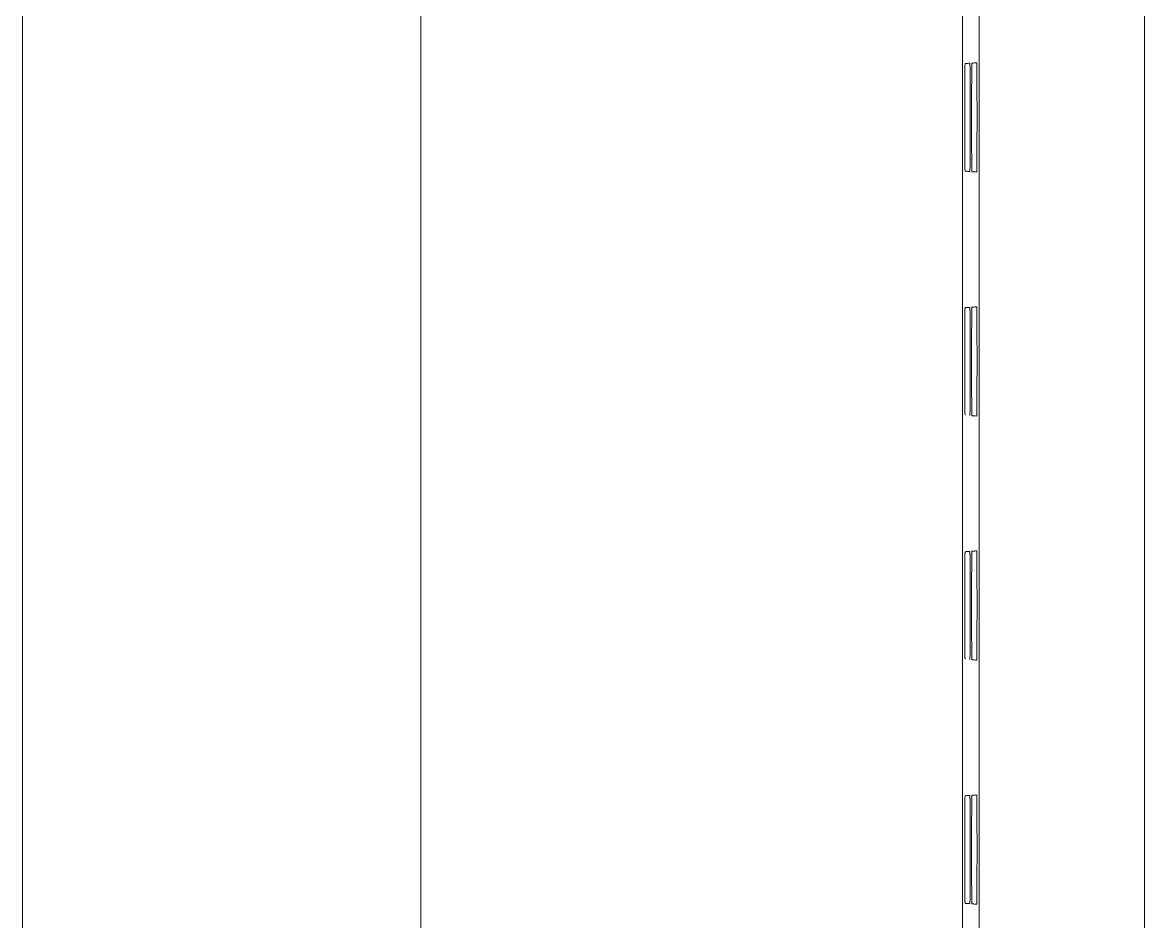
# Model space of a CAD drawing. Header units: millimetres. Extents: x -195 to 1349, y 148 to 750.
# Drawn here: x 852.5 to 873.2, y 367.91 to 384.49 of the extents above; entities that cross this region are included whole.
import ezdxf

# ---------------------------------------------------------------- set-up
doc = ezdxf.new("R2010")
doc.units = ezdxf.units.MM
doc.layers.add('100', color=7, linetype='CONTINUOUS', true_color=0xffffff)
doc.layers.add('4', color=7, linetype='CONTINUOUS', true_color=0xffffff)

msp = doc.modelspace()

# ---------------------------------------------------------------- linework, layer by layer
at = {"layer": '100', "color": 7, "linetype": 'Continuous', "lineweight": 18}
for p, q in [((859.852, 314.49), (859.852, 495.981)), ((852.502, 486.235), (852.502, 324.235))]:
    msp.add_line(p, q, dxfattribs=at)
at = {"layer": '4', "color": 7, "linetype": 'Continuous', "lineweight": 18}
for p, q in [((873.2, 317.039), (873.2, 493.431)), ((870.15, 317.689), (870.15, 492.781))]:
    msp.add_line(p, q, dxfattribs=at)
for points, knots in [([(869.842, 354.485), (869.842, 354.591), (869.842, 354.698), (869.842, 371.614), (869.842, 388.425), (869.842, 422.046), (869.842, 438.856), (869.842, 455.773), (869.842, 455.879), (869.842, 455.985)], [0, 0, 0, 0, 0.003136, 0.003136, 0.5, 0.5, 0.996864, 0.996864, 1, 1, 1, 1]), ([(870.104, 383.742), (870.091, 383.741), (870.078, 383.741), (870.055, 383.739), (870.046, 383.738), (870.03, 383.737), (870.023, 383.737), (870.015, 383.736)], [0, 0, 0, 0, 0.448296, 0.448296, 0.75351, 0.75351, 1, 1, 1, 1]), ([(870.104, 383.742), (870.105, 383.742), (870.105, 383.736), (870.106, 383.717), (870.106, 383.709), (870.106, 383.695), (870.106, 383.689), (870.106, 383.678), (870.106, 383.672), (870.107, 383.653), (870.107, 383.625), (870.107, 383.591), (870.107, 383.564), (870.108, 383.555), (870.108, 383.535), (870.108, 383.525), (870.108, 383.493), (870.108, 383.471), (870.108, 383.401), (870.109, 383.351), (870.109, 383.282), (870.109, 383.268), (870.109, 383.239), (870.109, 383.225), (870.109, 383.181), (870.109, 383.152), (870.109, 383.091), (870.109, 383.06), (870.11, 383.013), (870.11, 382.997), (870.11, 382.965), (870.11, 382.949), (870.11, 382.9), (870.11, 382.835), (870.11, 382.769), (870.11, 382.703), (870.11, 382.67), (870.11, 382.621), (870.11, 382.604), (870.11, 382.572), (870.11, 382.49), (870.109, 382.412), (870.109, 382.336), (870.109, 382.32), (870.109, 382.29), (870.109, 382.276), (870.109, 382.232), (870.109, 382.204), (870.109, 382.122), (870.108, 382.071), (870.108, 382.012), (870.108, 382), (870.108, 381.978), (870.108, 381.968), (870.108, 381.936), (870.108, 381.917), (870.107, 381.88), (870.107, 381.863), (870.107, 381.832), (870.107, 381.818), (870.106, 381.792), (870.106, 381.77), (870.106, 381.754), (870.105, 381.741), (870.105, 381.736), (870.105, 381.73), (870.105, 381.728), (870.104, 381.728)], [0, 0, 0, 0, 0.0625, 0.0625, 0.09375, 0.09375, 0.109375, 0.109375, 0.125, 0.125, 0.15625, 0.1875, 0.1875, 0.203125, 0.203125, 0.21875, 0.21875, 0.25, 0.25, 0.3125, 0.3125, 0.328125, 0.328125, 0.34375, 0.34375, 0.375, 0.375, 0.40625, 0.40625, 0.421875, 0.421875, 0.4375, 0.4375, 0.46875, 0.5, 0.5, 0.53125, 0.53125, 0.546875, 0.546875, 0.5625, 0.625, 0.625, 0.640625, 0.640625, 0.65625, 0.65625, 0.6875, 0.6875, 0.75, 0.75, 0.765625, 0.765625, 0.78125, 0.78125, 0.8125, 0.8125, 0.84375, 0.84375, 0.875, 0.875, 0.90625, 0.9375, 0.9375, 0.96875, 0.96875, 1, 1, 1, 1]), ([(869.89, 381.743), (869.889, 381.743), (869.889, 381.75), (869.888, 381.769), (869.888, 381.776), (869.888, 381.795), (869.888, 381.806), (869.887, 381.831), (869.887, 381.859), (869.887, 381.892), (869.887, 381.919), (869.887, 381.929), (869.886, 381.948), (869.886, 381.958), (869.886, 381.989), (869.886, 382.011), (869.886, 382.08), (869.885, 382.13), (869.885, 382.197), (869.885, 382.211), (869.885, 382.239), (869.885, 382.253), (869.885, 382.296), (869.885, 382.325), (869.885, 382.385), (869.885, 382.416), (869.885, 382.462), (869.885, 382.478), (869.885, 382.509), (869.884, 382.525), (869.884, 382.573), (869.884, 382.638), (869.884, 382.702), (869.884, 382.767), (869.884, 382.799), (869.884, 382.848), (869.884, 382.864), (869.884, 382.897), (869.885, 382.977), (869.885, 383.054), (869.885, 383.129), (869.885, 383.144), (869.885, 383.173), (869.885, 383.188), (869.885, 383.231), (869.885, 383.259), (869.885, 383.34), (869.886, 383.39), (869.886, 383.448), (869.886, 383.459), (869.886, 383.481), (869.886, 383.491), (869.886, 383.522), (869.887, 383.542), (869.887, 383.578), (869.887, 383.594), (869.887, 383.625), (869.887, 383.639), (869.888, 383.664), (869.888, 383.686), (869.888, 383.702), (869.889, 383.714), (869.889, 383.719), (869.889, 383.726), (869.889, 383.727), (869.89, 383.727)], [0, 0, 0, 0, 0.0625, 0.0625, 0.09375, 0.09375, 0.125, 0.125, 0.15625, 0.1875, 0.1875, 0.203125, 0.203125, 0.21875, 0.21875, 0.25, 0.25, 0.3125, 0.3125, 0.328125, 0.328125, 0.34375, 0.34375, 0.375, 0.375, 0.40625, 0.40625, 0.421875, 0.421875, 0.4375, 0.4375, 0.46875, 0.5, 0.5, 0.53125, 0.53125, 0.546875, 0.546875, 0.5625, 0.625, 0.625, 0.640625, 0.640625, 0.65625, 0.65625, 0.6875, 0.6875, 0.75, 0.75, 0.765625, 0.765625, 0.78125, 0.78125, 0.8125, 0.8125, 0.84375, 0.84375, 0.875, 0.875, 0.90625, 0.9375, 0.9375, 0.96875, 0.96875, 1, 1, 1, 1]), ([(869.979, 383.734), (869.967, 383.733), (869.955, 383.732), (869.934, 383.73), (869.925, 383.73), (869.907, 383.729), (869.898, 383.728), (869.89, 383.727)], [0, 0, 0, 0, 0.406541, 0.406541, 0.703271, 0.703271, 1, 1, 1, 1]), ([(869.979, 383.734), (869.979, 383.734), (869.979, 383.727), (869.98, 383.708), (869.98, 383.7), (869.98, 383.686), (869.98, 383.681), (869.981, 383.67), (869.981, 383.664), (869.981, 383.645), (869.981, 383.617), (869.981, 383.584), (869.982, 383.557), (869.982, 383.547), (869.982, 383.528), (869.982, 383.518), (869.982, 383.486), (869.982, 383.464), (869.983, 383.395), (869.983, 383.345), (869.983, 383.277), (869.983, 383.263), (869.983, 383.235), (869.983, 383.221), (869.983, 383.177), (869.983, 383.148), (869.984, 383.088), (869.984, 383.057), (869.984, 383.01), (869.984, 382.995), (869.984, 382.963), (869.984, 382.947), (869.984, 382.898), (869.984, 382.834), (869.984, 382.769), (869.984, 382.704), (869.984, 382.671), (869.984, 382.622), (869.984, 382.606), (869.984, 382.573), (869.984, 382.492), (869.984, 382.415), (869.984, 382.339), (869.983, 382.324), (869.983, 382.294), (869.983, 382.28), (869.983, 382.236), (869.983, 382.208), (869.983, 382.127), (869.983, 382.077), (869.982, 382.018), (869.982, 382.007), (869.982, 381.985), (869.982, 381.974), (869.982, 381.943), (869.982, 381.924), (869.981, 381.888), (869.981, 381.871), (869.981, 381.84), (869.981, 381.826), (869.981, 381.801), (869.98, 381.779), (869.98, 381.763), (869.98, 381.75), (869.979, 381.745), (869.979, 381.739), (869.979, 381.737), (869.979, 381.737)], [0, 0, 0, 0, 0.0625, 0.0625, 0.09375, 0.09375, 0.109375, 0.109375, 0.125, 0.125, 0.15625, 0.1875, 0.1875, 0.203125, 0.203125, 0.21875, 0.21875, 0.25, 0.25, 0.3125, 0.3125, 0.328125, 0.328125, 0.34375, 0.34375, 0.375, 0.375, 0.40625, 0.40625, 0.421875, 0.421875, 0.4375, 0.4375, 0.46875, 0.5, 0.5, 0.53125, 0.53125, 0.546875, 0.546875, 0.5625, 0.625, 0.625, 0.640625, 0.640625, 0.65625, 0.65625, 0.6875, 0.6875, 0.75, 0.75, 0.765625, 0.765625, 0.78125, 0.78125, 0.8125, 0.8125, 0.84375, 0.84375, 0.875, 0.875, 0.90625, 0.9375, 0.9375, 0.96875, 0.96875, 1, 1, 1, 1]), ([(870.015, 381.734), (870.015, 381.735), (870.015, 381.741), (870.014, 381.76), (870.014, 381.768), (870.014, 381.787), (870.013, 381.798), (870.013, 381.823), (870.013, 381.851), (870.013, 381.885), (870.012, 381.912), (870.012, 381.921), (870.012, 381.941), (870.012, 381.951), (870.012, 381.983), (870.012, 382.005), (870.011, 382.074), (870.011, 382.124), (870.011, 382.192), (870.011, 382.206), (870.011, 382.235), (870.011, 382.249), (870.011, 382.292), (870.011, 382.322), (870.01, 382.382), (870.01, 382.413), (870.01, 382.46), (870.01, 382.475), (870.01, 382.507), (870.01, 382.524), (870.01, 382.572), (870.01, 382.637), (870.01, 382.702), (870.01, 382.767), (870.01, 382.8), (870.01, 382.849), (870.01, 382.865), (870.01, 382.898), (870.01, 382.979), (870.01, 383.057), (870.01, 383.132), (870.011, 383.147), (870.011, 383.177), (870.011, 383.192), (870.011, 383.236), (870.011, 383.264), (870.011, 383.345), (870.011, 383.396), (870.012, 383.454), (870.012, 383.465), (870.012, 383.487), (870.012, 383.498), (870.012, 383.529), (870.012, 383.549), (870.013, 383.585), (870.013, 383.602), (870.013, 383.633), (870.013, 383.647), (870.013, 383.672), (870.014, 383.694), (870.014, 383.71), (870.014, 383.723), (870.015, 383.728), (870.015, 383.735), (870.015, 383.736), (870.015, 383.736)], [0, 0, 0, 0, 0.0625, 0.0625, 0.09375, 0.09375, 0.125, 0.125, 0.15625, 0.1875, 0.1875, 0.203125, 0.203125, 0.21875, 0.21875, 0.25, 0.25, 0.3125, 0.3125, 0.328125, 0.328125, 0.34375, 0.34375, 0.375, 0.375, 0.40625, 0.40625, 0.421875, 0.421875, 0.4375, 0.4375, 0.46875, 0.5, 0.5, 0.53125, 0.53125, 0.546875, 0.546875, 0.5625, 0.625, 0.625, 0.640625, 0.640625, 0.65625, 0.65625, 0.6875, 0.6875, 0.75, 0.75, 0.765625, 0.765625, 0.78125, 0.78125, 0.8125, 0.8125, 0.84375, 0.84375, 0.875, 0.875, 0.90625, 0.9375, 0.9375, 0.96875, 0.96875, 1, 1, 1, 1]), ([(869.979, 381.737), (869.967, 381.738), (869.955, 381.739), (869.934, 381.74), (869.925, 381.741), (869.907, 381.742), (869.898, 381.743), (869.89, 381.743)], [0, 0, 0, 0, 0.406541, 0.406541, 0.703271, 0.703271, 1, 1, 1, 1]), ([(870.104, 381.728), (870.091, 381.729), (870.078, 381.73), (870.055, 381.732), (870.046, 381.732), (870.03, 381.733), (870.023, 381.734), (870.015, 381.734)], [0, 0, 0, 0, 0.448295, 0.448295, 0.75351, 0.75351, 1, 1, 1, 1]), ([(869.89, 377.243), (869.889, 377.243), (869.889, 377.25), (869.888, 377.269), (869.888, 377.276), (869.888, 377.295), (869.888, 377.306), (869.887, 377.331), (869.887, 377.359), (869.887, 377.392), (869.887, 377.419), (869.887, 377.429), (869.886, 377.448), (869.886, 377.458), (869.886, 377.489), (869.886, 377.511), (869.886, 377.58), (869.885, 377.63), (869.885, 377.697), (869.885, 377.711), (869.885, 377.739), (869.885, 377.753), (869.885, 377.796), (869.885, 377.825), (869.885, 377.885), (869.885, 377.916), (869.885, 377.962), (869.885, 377.978), (869.885, 378.009), (869.884, 378.025), (869.884, 378.073), (869.884, 378.138), (869.884, 378.202), (869.884, 378.267), (869.884, 378.299), (869.884, 378.348), (869.884, 378.364), (869.884, 378.397), (869.885, 378.477), (869.885, 378.554), (869.885, 378.629), (869.885, 378.644), (869.885, 378.673), (869.885, 378.688), (869.885, 378.731), (869.885, 378.759), (869.885, 378.84), (869.886, 378.89), (869.886, 378.948), (869.886, 378.959), (869.886, 378.981), (869.886, 378.991), (869.886, 379.022), (869.887, 379.042), (869.887, 379.078), (869.887, 379.094), (869.887, 379.125), (869.887, 379.139), (869.888, 379.164), (869.888, 379.186), (869.888, 379.202), (869.889, 379.214), (869.889, 379.219), (869.889, 379.226), (869.889, 379.227), (869.89, 379.227)], [0, 0, 0, 0, 0.0625, 0.0625, 0.09375, 0.09375, 0.125, 0.125, 0.15625, 0.1875, 0.1875, 0.203125, 0.203125, 0.21875, 0.21875, 0.25, 0.25, 0.3125, 0.3125, 0.328125, 0.328125, 0.34375, 0.34375, 0.375, 0.375, 0.40625, 0.40625, 0.421875, 0.421875, 0.4375, 0.4375, 0.46875, 0.5, 0.5, 0.53125, 0.53125, 0.546875, 0.546875, 0.5625, 0.625, 0.625, 0.640625, 0.640625, 0.65625, 0.65625, 0.6875, 0.6875, 0.75, 0.75, 0.765625, 0.765625, 0.78125, 0.78125, 0.8125, 0.8125, 0.84375, 0.84375, 0.875, 0.875, 0.90625, 0.9375, 0.9375, 0.96875, 0.96875, 1, 1, 1, 1]), ([(869.979, 379.234), (869.967, 379.233), (869.955, 379.232), (869.934, 379.23), (869.925, 379.23), (869.907, 379.229), (869.898, 379.228), (869.89, 379.227)], [0, 0, 0, 0, 0.406541, 0.406541, 0.703271, 0.703271, 1, 1, 1, 1]), ([(869.979, 379.234), (869.979, 379.234), (869.979, 379.227), (869.98, 379.208), (869.98, 379.2), (869.98, 379.186), (869.98, 379.181), (869.981, 379.17), (869.981, 379.164), (869.981, 379.145), (869.981, 379.117), (869.981, 379.084), (869.982, 379.057), (869.982, 379.047), (869.982, 379.028), (869.982, 379.018), (869.982, 378.986), (869.982, 378.964), (869.983, 378.895), (869.983, 378.845), (869.983, 378.777), (869.983, 378.763), (869.983, 378.735), (869.983, 378.721), (869.983, 378.677), (869.983, 378.648), (869.984, 378.588), (869.984, 378.557), (869.984, 378.51), (869.984, 378.495), (869.984, 378.463), (869.984, 378.447), (869.984, 378.398), (869.984, 378.334), (869.984, 378.269), (869.984, 378.204), (869.984, 378.171), (869.984, 378.122), (869.984, 378.106), (869.984, 378.073), (869.984, 377.992), (869.984, 377.915), (869.984, 377.839), (869.983, 377.824), (869.983, 377.794), (869.983, 377.78), (869.983, 377.736), (869.983, 377.708), (869.983, 377.627), (869.983, 377.577), (869.982, 377.518), (869.982, 377.507), (869.982, 377.485), (869.982, 377.474), (869.982, 377.443), (869.982, 377.424), (869.981, 377.388), (869.981, 377.371), (869.981, 377.34), (869.981, 377.326), (869.981, 377.301), (869.98, 377.279), (869.98, 377.263), (869.98, 377.25), (869.979, 377.245), (869.979, 377.239), (869.979, 377.237), (869.979, 377.237)], [0, 0, 0, 0, 0.0625, 0.0625, 0.09375, 0.09375, 0.109375, 0.109375, 0.125, 0.125, 0.15625, 0.1875, 0.1875, 0.203125, 0.203125, 0.21875, 0.21875, 0.25, 0.25, 0.3125, 0.3125, 0.328125, 0.328125, 0.34375, 0.34375, 0.375, 0.375, 0.40625, 0.40625, 0.421875, 0.421875, 0.4375, 0.4375, 0.46875, 0.5, 0.5, 0.53125, 0.53125, 0.546875, 0.546875, 0.5625, 0.625, 0.625, 0.640625, 0.640625, 0.65625, 0.65625, 0.6875, 0.6875, 0.75, 0.75, 0.765625, 0.765625, 0.78125, 0.78125, 0.8125, 0.8125, 0.84375, 0.84375, 0.875, 0.875, 0.90625, 0.9375, 0.9375, 0.96875, 0.96875, 1, 1, 1, 1]), ([(870.015, 377.234), (870.015, 377.235), (870.015, 377.241), (870.014, 377.26), (870.014, 377.268), (870.014, 377.287), (870.013, 377.298), (870.013, 377.323), (870.013, 377.351), (870.013, 377.385), (870.012, 377.412), (870.012, 377.421), (870.012, 377.441), (870.012, 377.451), (870.012, 377.483), (870.012, 377.505), (870.011, 377.574), (870.011, 377.624), (870.011, 377.692), (870.011, 377.706), (870.011, 377.735), (870.011, 377.749), (870.011, 377.792), (870.011, 377.822), (870.01, 377.882), (870.01, 377.913), (870.01, 377.96), (870.01, 377.975), (870.01, 378.007), (870.01, 378.024), (870.01, 378.072), (870.01, 378.137), (870.01, 378.202), (870.01, 378.267), (870.01, 378.3), (870.01, 378.349), (870.01, 378.365), (870.01, 378.398), (870.01, 378.479), (870.01, 378.557), (870.01, 378.632), (870.011, 378.647), (870.011, 378.677), (870.011, 378.692), (870.011, 378.736), (870.011, 378.764), (870.011, 378.845), (870.011, 378.896), (870.012, 378.954), (870.012, 378.965), (870.012, 378.987), (870.012, 378.998), (870.012, 379.029), (870.012, 379.049), (870.013, 379.085), (870.013, 379.102), (870.013, 379.133), (870.013, 379.147), (870.013, 379.172), (870.014, 379.194), (870.014, 379.21), (870.014, 379.223), (870.015, 379.228), (870.015, 379.235), (870.015, 379.236), (870.015, 379.236)], [0, 0, 0, 0, 0.0625, 0.0625, 0.09375, 0.09375, 0.125, 0.125, 0.15625, 0.1875, 0.1875, 0.203125, 0.203125, 0.21875, 0.21875, 0.25, 0.25, 0.3125, 0.3125, 0.328125, 0.328125, 0.34375, 0.34375, 0.375, 0.375, 0.40625, 0.40625, 0.421875, 0.421875, 0.4375, 0.4375, 0.46875, 0.5, 0.5, 0.53125, 0.53125, 0.546875, 0.546875, 0.5625, 0.625, 0.625, 0.640625, 0.640625, 0.65625, 0.65625, 0.6875, 0.6875, 0.75, 0.75, 0.765625, 0.765625, 0.78125, 0.78125, 0.8125, 0.8125, 0.84375, 0.84375, 0.875, 0.875, 0.90625, 0.9375, 0.9375, 0.96875, 0.96875, 1, 1, 1, 1]), ([(870.104, 379.242), (870.091, 379.241), (870.078, 379.241), (870.055, 379.239), (870.046, 379.238), (870.03, 379.237), (870.023, 379.237), (870.015, 379.236)], [0, 0, 0, 0, 0.448296, 0.448296, 0.75351, 0.75351, 1, 1, 1, 1]), ([(870.104, 379.242), (870.105, 379.242), (870.105, 379.236), (870.106, 379.217), (870.106, 379.209), (870.106, 379.195), (870.106, 379.189), (870.106, 379.178), (870.106, 379.172), (870.107, 379.153), (870.107, 379.125), (870.107, 379.091), (870.107, 379.064), (870.108, 379.055), (870.108, 379.035), (870.108, 379.025), (870.108, 378.993), (870.108, 378.971), (870.108, 378.901), (870.109, 378.851), (870.109, 378.782), (870.109, 378.768), (870.109, 378.739), (870.109, 378.725), (870.109, 378.681), (870.109, 378.652), (870.109, 378.591), (870.109, 378.56), (870.11, 378.513), (870.11, 378.497), (870.11, 378.465), (870.11, 378.449), (870.11, 378.4), (870.11, 378.335), (870.11, 378.269), (870.11, 378.203), (870.11, 378.17), (870.11, 378.121), (870.11, 378.104), (870.11, 378.072), (870.11, 377.99), (870.109, 377.912), (870.109, 377.836), (870.109, 377.82), (870.109, 377.79), (870.109, 377.776), (870.109, 377.732), (870.109, 377.704), (870.109, 377.622), (870.108, 377.571), (870.108, 377.512), (870.108, 377.5), (870.108, 377.478), (870.108, 377.468), (870.108, 377.436), (870.108, 377.417), (870.107, 377.38), (870.107, 377.363), (870.107, 377.332), (870.107, 377.318), (870.106, 377.292), (870.106, 377.27), (870.106, 377.254), (870.105, 377.241), (870.105, 377.236), (870.105, 377.23), (870.105, 377.228), (870.104, 377.228)], [0, 0, 0, 0, 0.0625, 0.0625, 0.09375, 0.09375, 0.109375, 0.109375, 0.125, 0.125, 0.15625, 0.1875, 0.1875, 0.203125, 0.203125, 0.21875, 0.21875, 0.25, 0.25, 0.3125, 0.3125, 0.328125, 0.328125, 0.34375, 0.34375, 0.375, 0.375, 0.40625, 0.40625, 0.421875, 0.421875, 0.4375, 0.4375, 0.46875, 0.5, 0.5, 0.53125, 0.53125, 0.546875, 0.546875, 0.5625, 0.625, 0.625, 0.640625, 0.640625, 0.65625, 0.65625, 0.6875, 0.6875, 0.75, 0.75, 0.765625, 0.765625, 0.78125, 0.78125, 0.8125, 0.8125, 0.84375, 0.84375, 0.875, 0.875, 0.90625, 0.9375, 0.9375, 0.96875, 0.96875, 1, 1, 1, 1]), ([(870.104, 377.228), (870.091, 377.229), (870.078, 377.23), (870.055, 377.232), (870.046, 377.232), (870.03, 377.233), (870.023, 377.234), (870.015, 377.234)], [0, 0, 0, 0, 0.448295, 0.448295, 0.75351, 0.75351, 1, 1, 1, 1]), ([(869.89, 372.743), (869.889, 372.743), (869.889, 372.75), (869.888, 372.769), (869.888, 372.776), (869.888, 372.795), (869.888, 372.806), (869.887, 372.831), (869.887, 372.859), (869.887, 372.892), (869.887, 372.919), (869.887, 372.929), (869.886, 372.948), (869.886, 372.958), (869.886, 372.989), (869.886, 373.011), (869.886, 373.08), (869.885, 373.13), (869.885, 373.197), (869.885, 373.211), (869.885, 373.239), (869.885, 373.253), (869.885, 373.296), (869.885, 373.325), (869.885, 373.385), (869.885, 373.416), (869.885, 373.462), (869.885, 373.478), (869.885, 373.509), (869.884, 373.525), (869.884, 373.573), (869.884, 373.638), (869.884, 373.702), (869.884, 373.767), (869.884, 373.799), (869.884, 373.848), (869.884, 373.864), (869.884, 373.897), (869.885, 373.977), (869.885, 374.054), (869.885, 374.129), (869.885, 374.144), (869.885, 374.173), (869.885, 374.188), (869.885, 374.231), (869.885, 374.259), (869.885, 374.34), (869.886, 374.39), (869.886, 374.448), (869.886, 374.459), (869.886, 374.481), (869.886, 374.491), (869.886, 374.522), (869.887, 374.542), (869.887, 374.578), (869.887, 374.594), (869.887, 374.625), (869.887, 374.639), (869.888, 374.664), (869.888, 374.686), (869.888, 374.702), (869.889, 374.714), (869.889, 374.719), (869.889, 374.726), (869.889, 374.727), (869.89, 374.727)], [0, 0, 0, 0, 0.0625, 0.0625, 0.09375, 0.09375, 0.125, 0.125, 0.15625, 0.1875, 0.1875, 0.203125, 0.203125, 0.21875, 0.21875, 0.25, 0.25, 0.3125, 0.3125, 0.328125, 0.328125, 0.34375, 0.34375, 0.375, 0.375, 0.40625, 0.40625, 0.421875, 0.421875, 0.4375, 0.4375, 0.46875, 0.5, 0.5, 0.53125, 0.53125, 0.546875, 0.546875, 0.5625, 0.625, 0.625, 0.640625, 0.640625, 0.65625, 0.65625, 0.6875, 0.6875, 0.75, 0.75, 0.765625, 0.765625, 0.78125, 0.78125, 0.8125, 0.8125, 0.84375, 0.84375, 0.875, 0.875, 0.90625, 0.9375, 0.9375, 0.96875, 0.96875, 1, 1, 1, 1]), ([(869.979, 374.734), (869.967, 374.733), (869.955, 374.732), (869.934, 374.73), (869.925, 374.73), (869.907, 374.729), (869.898, 374.728), (869.89, 374.727)], [0, 0, 0, 0, 0.406541, 0.406541, 0.703271, 0.703271, 1, 1, 1, 1]), ([(869.979, 374.734), (869.979, 374.734), (869.979, 374.727), (869.98, 374.708), (869.98, 374.7), (869.98, 374.686), (869.98, 374.681), (869.981, 374.67), (869.981, 374.664), (869.981, 374.645), (869.981, 374.617), (869.981, 374.584), (869.982, 374.557), (869.982, 374.547), (869.982, 374.528), (869.982, 374.518), (869.982, 374.486), (869.982, 374.464), (869.983, 374.395), (869.983, 374.345), (869.983, 374.277), (869.983, 374.263), (869.983, 374.235), (869.983, 374.221), (869.983, 374.177), (869.983, 374.148), (869.984, 374.088), (869.984, 374.057), (869.984, 374.01), (869.984, 373.995), (869.984, 373.963), (869.984, 373.947), (869.984, 373.898), (869.984, 373.834), (869.984, 373.769), (869.984, 373.704), (869.984, 373.671), (869.984, 373.622), (869.984, 373.606), (869.984, 373.573), (869.984, 373.492), (869.984, 373.415), (869.984, 373.339), (869.983, 373.324), (869.983, 373.294), (869.983, 373.28), (869.983, 373.236), (869.983, 373.208), (869.983, 373.127), (869.983, 373.077), (869.982, 373.018), (869.982, 373.007), (869.982, 372.985), (869.982, 372.974), (869.982, 372.943), (869.982, 372.924), (869.981, 372.888), (869.981, 372.871), (869.981, 372.84), (869.981, 372.826), (869.981, 372.801), (869.98, 372.779), (869.98, 372.763), (869.98, 372.75), (869.979, 372.745), (869.979, 372.739), (869.979, 372.737), (869.979, 372.737)], [0, 0, 0, 0, 0.0625, 0.0625, 0.09375, 0.09375, 0.109375, 0.109375, 0.125, 0.125, 0.15625, 0.1875, 0.1875, 0.203125, 0.203125, 0.21875, 0.21875, 0.25, 0.25, 0.3125, 0.3125, 0.328125, 0.328125, 0.34375, 0.34375, 0.375, 0.375, 0.40625, 0.40625, 0.421875, 0.421875, 0.4375, 0.4375, 0.46875, 0.5, 0.5, 0.53125, 0.53125, 0.546875, 0.546875, 0.5625, 0.625, 0.625, 0.640625, 0.640625, 0.65625, 0.65625, 0.6875, 0.6875, 0.75, 0.75, 0.765625, 0.765625, 0.78125, 0.78125, 0.8125, 0.8125, 0.84375, 0.84375, 0.875, 0.875, 0.90625, 0.9375, 0.9375, 0.96875, 0.96875, 1, 1, 1, 1]), ([(870.015, 372.734), (870.015, 372.735), (870.015, 372.741), (870.014, 372.76), (870.014, 372.768), (870.014, 372.787), (870.013, 372.798), (870.013, 372.823), (870.013, 372.851), (870.013, 372.885), (870.012, 372.912), (870.012, 372.921), (870.012, 372.941), (870.012, 372.951), (870.012, 372.983), (870.012, 373.005), (870.011, 373.074), (870.011, 373.124), (870.011, 373.192), (870.011, 373.206), (870.011, 373.235), (870.011, 373.249), (870.011, 373.292), (870.011, 373.322), (870.01, 373.382), (870.01, 373.413), (870.01, 373.46), (870.01, 373.475), (870.01, 373.507), (870.01, 373.524), (870.01, 373.572), (870.01, 373.637), (870.01, 373.702), (870.01, 373.767), (870.01, 373.8), (870.01, 373.849), (870.01, 373.865), (870.01, 373.898), (870.01, 373.979), (870.01, 374.057), (870.01, 374.132), (870.011, 374.147), (870.011, 374.177), (870.011, 374.192), (870.011, 374.236), (870.011, 374.264), (870.011, 374.345), (870.011, 374.396), (870.012, 374.454), (870.012, 374.465), (870.012, 374.487), (870.012, 374.498), (870.012, 374.529), (870.012, 374.549), (870.013, 374.585), (870.013, 374.602), (870.013, 374.633), (870.013, 374.647), (870.013, 374.672), (870.014, 374.694), (870.014, 374.71), (870.014, 374.723), (870.015, 374.728), (870.015, 374.735), (870.015, 374.736), (870.015, 374.736)], [0, 0, 0, 0, 0.0625, 0.0625, 0.09375, 0.09375, 0.125, 0.125, 0.15625, 0.1875, 0.1875, 0.203125, 0.203125, 0.21875, 0.21875, 0.25, 0.25, 0.3125, 0.3125, 0.328125, 0.328125, 0.34375, 0.34375, 0.375, 0.375, 0.40625, 0.40625, 0.421875, 0.421875, 0.4375, 0.4375, 0.46875, 0.5, 0.5, 0.53125, 0.53125, 0.546875, 0.546875, 0.5625, 0.625, 0.625, 0.640625, 0.640625, 0.65625, 0.65625, 0.6875, 0.6875, 0.75, 0.75, 0.765625, 0.765625, 0.78125, 0.78125, 0.8125, 0.8125, 0.84375, 0.84375, 0.875, 0.875, 0.90625, 0.9375, 0.9375, 0.96875, 0.96875, 1, 1, 1, 1]), ([(870.104, 374.742), (870.091, 374.741), (870.078, 374.741), (870.055, 374.739), (870.046, 374.738), (870.03, 374.737), (870.023, 374.737), (870.015, 374.736)], [0, 0, 0, 0, 0.448296, 0.448296, 0.75351, 0.75351, 1, 1, 1, 1]), ([(870.104, 374.742), (870.105, 374.742), (870.105, 374.736), (870.106, 374.717), (870.106, 374.709), (870.106, 374.695), (870.106, 374.689), (870.106, 374.678), (870.106, 374.672), (870.107, 374.653), (870.107, 374.625), (870.107, 374.591), (870.107, 374.564), (870.108, 374.555), (870.108, 374.535), (870.108, 374.525), (870.108, 374.493), (870.108, 374.471), (870.108, 374.401), (870.109, 374.351), (870.109, 374.282), (870.109, 374.268), (870.109, 374.239), (870.109, 374.225), (870.109, 374.181), (870.109, 374.152), (870.109, 374.091), (870.109, 374.06), (870.11, 374.013), (870.11, 373.997), (870.11, 373.965), (870.11, 373.949), (870.11, 373.9), (870.11, 373.835), (870.11, 373.769), (870.11, 373.703), (870.11, 373.67), (870.11, 373.621), (870.11, 373.604), (870.11, 373.572), (870.11, 373.49), (870.109, 373.412), (870.109, 373.336), (870.109, 373.32), (870.109, 373.29), (870.109, 373.276), (870.109, 373.232), (870.109, 373.204), (870.109, 373.122), (870.108, 373.071), (870.108, 373.012), (870.108, 373), (870.108, 372.978), (870.108, 372.968), (870.108, 372.936), (870.108, 372.917), (870.107, 372.88), (870.107, 372.863), (870.107, 372.832), (870.107, 372.818), (870.106, 372.792), (870.106, 372.77), (870.106, 372.754), (870.105, 372.741), (870.105, 372.736), (870.105, 372.73), (870.105, 372.728), (870.104, 372.728)], [0, 0, 0, 0, 0.0625, 0.0625, 0.09375, 0.09375, 0.109375, 0.109375, 0.125, 0.125, 0.15625, 0.1875, 0.1875, 0.203125, 0.203125, 0.21875, 0.21875, 0.25, 0.25, 0.3125, 0.3125, 0.328125, 0.328125, 0.34375, 0.34375, 0.375, 0.375, 0.40625, 0.40625, 0.421875, 0.421875, 0.4375, 0.4375, 0.46875, 0.5, 0.5, 0.53125, 0.53125, 0.546875, 0.546875, 0.5625, 0.625, 0.625, 0.640625, 0.640625, 0.65625, 0.65625, 0.6875, 0.6875, 0.75, 0.75, 0.765625, 0.765625, 0.78125, 0.78125, 0.8125, 0.8125, 0.84375, 0.84375, 0.875, 0.875, 0.90625, 0.9375, 0.9375, 0.96875, 0.96875, 1, 1, 1, 1]), ([(870.104, 372.728), (870.091, 372.729), (870.078, 372.73), (870.055, 372.732), (870.046, 372.732), (870.03, 372.733), (870.023, 372.734), (870.015, 372.734)], [0, 0, 0, 0, 0.448295, 0.448295, 0.75351, 0.75351, 1, 1, 1, 1]), ([(869.89, 368.243), (869.889, 368.243), (869.889, 368.25), (869.888, 368.269), (869.888, 368.276), (869.888, 368.295), (869.888, 368.306), (869.887, 368.331), (869.887, 368.359), (869.887, 368.392), (869.887, 368.419), (869.887, 368.429), (869.886, 368.448), (869.886, 368.458), (869.886, 368.489), (869.886, 368.511), (869.886, 368.58), (869.885, 368.63), (869.885, 368.697), (869.885, 368.711), (869.885, 368.739), (869.885, 368.753), (869.885, 368.796), (869.885, 368.825), (869.885, 368.885), (869.885, 368.916), (869.885, 368.962), (869.885, 368.978), (869.885, 369.009), (869.884, 369.025), (869.884, 369.073), (869.884, 369.138), (869.884, 369.202), (869.884, 369.267), (869.884, 369.299), (869.884, 369.348), (869.884, 369.364), (869.884, 369.397), (869.885, 369.477), (869.885, 369.554), (869.885, 369.629), (869.885, 369.644), (869.885, 369.673), (869.885, 369.688), (869.885, 369.731), (869.885, 369.759), (869.885, 369.84), (869.886, 369.89), (869.886, 369.948), (869.886, 369.959), (869.886, 369.981), (869.886, 369.991), (869.886, 370.022), (869.887, 370.042), (869.887, 370.078), (869.887, 370.094), (869.887, 370.125), (869.887, 370.139), (869.888, 370.164), (869.888, 370.186), (869.888, 370.202), (869.889, 370.214), (869.889, 370.219), (869.889, 370.226), (869.889, 370.227), (869.89, 370.227)], [0, 0, 0, 0, 0.0625, 0.0625, 0.09375, 0.09375, 0.125, 0.125, 0.15625, 0.1875, 0.1875, 0.203125, 0.203125, 0.21875, 0.21875, 0.25, 0.25, 0.3125, 0.3125, 0.328125, 0.328125, 0.34375, 0.34375, 0.375, 0.375, 0.40625, 0.40625, 0.421875, 0.421875, 0.4375, 0.4375, 0.46875, 0.5, 0.5, 0.53125, 0.53125, 0.546875, 0.546875, 0.5625, 0.625, 0.625, 0.640625, 0.640625, 0.65625, 0.65625, 0.6875, 0.6875, 0.75, 0.75, 0.765625, 0.765625, 0.78125, 0.78125, 0.8125, 0.8125, 0.84375, 0.84375, 0.875, 0.875, 0.90625, 0.9375, 0.9375, 0.96875, 0.96875, 1, 1, 1, 1]), ([(869.979, 370.234), (869.967, 370.233), (869.955, 370.232), (869.934, 370.23), (869.925, 370.23), (869.907, 370.229), (869.898, 370.228), (869.89, 370.227)], [0, 0, 0, 0, 0.406541, 0.406541, 0.703271, 0.703271, 1, 1, 1, 1]), ([(869.979, 370.234), (869.979, 370.234), (869.979, 370.227), (869.98, 370.208), (869.98, 370.2), (869.98, 370.186), (869.98, 370.181), (869.981, 370.17), (869.981, 370.164), (869.981, 370.145), (869.981, 370.117), (869.981, 370.084), (869.982, 370.057), (869.982, 370.047), (869.982, 370.028), (869.982, 370.018), (869.982, 369.986), (869.982, 369.964), (869.983, 369.895), (869.983, 369.845), (869.983, 369.777), (869.983, 369.763), (869.983, 369.735), (869.983, 369.721), (869.983, 369.677), (869.983, 369.648), (869.984, 369.588), (869.984, 369.557), (869.984, 369.51), (869.984, 369.495), (869.984, 369.463), (869.984, 369.447), (869.984, 369.398), (869.984, 369.334), (869.984, 369.269), (869.984, 369.204), (869.984, 369.171), (869.984, 369.122), (869.984, 369.106), (869.984, 369.073), (869.984, 368.992), (869.984, 368.915), (869.984, 368.839), (869.983, 368.824), (869.983, 368.794), (869.983, 368.78), (869.983, 368.736), (869.983, 368.708), (869.983, 368.627), (869.983, 368.577), (869.982, 368.518), (869.982, 368.507), (869.982, 368.485), (869.982, 368.474), (869.982, 368.443), (869.982, 368.424), (869.981, 368.388), (869.981, 368.371), (869.981, 368.34), (869.981, 368.326), (869.981, 368.301), (869.98, 368.279), (869.98, 368.263), (869.98, 368.25), (869.979, 368.245), (869.979, 368.239), (869.979, 368.237), (869.979, 368.237)], [0, 0, 0, 0, 0.0625, 0.0625, 0.09375, 0.09375, 0.109375, 0.109375, 0.125, 0.125, 0.15625, 0.1875, 0.1875, 0.203125, 0.203125, 0.21875, 0.21875, 0.25, 0.25, 0.3125, 0.3125, 0.328125, 0.328125, 0.34375, 0.34375, 0.375, 0.375, 0.40625, 0.40625, 0.421875, 0.421875, 0.4375, 0.4375, 0.46875, 0.5, 0.5, 0.53125, 0.53125, 0.546875, 0.546875, 0.5625, 0.625, 0.625, 0.640625, 0.640625, 0.65625, 0.65625, 0.6875, 0.6875, 0.75, 0.75, 0.765625, 0.765625, 0.78125, 0.78125, 0.8125, 0.8125, 0.84375, 0.84375, 0.875, 0.875, 0.90625, 0.9375, 0.9375, 0.96875, 0.96875, 1, 1, 1, 1]), ([(870.015, 368.234), (870.015, 368.235), (870.015, 368.241), (870.014, 368.26), (870.014, 368.268), (870.014, 368.287), (870.013, 368.298), (870.013, 368.323), (870.013, 368.351), (870.013, 368.385), (870.012, 368.412), (870.012, 368.421), (870.012, 368.441), (870.012, 368.451), (870.012, 368.483), (870.012, 368.505), (870.011, 368.574), (870.011, 368.624), (870.011, 368.692), (870.011, 368.706), (870.011, 368.735), (870.011, 368.749), (870.011, 368.792), (870.011, 368.822), (870.01, 368.882), (870.01, 368.913), (870.01, 368.96), (870.01, 368.975), (870.01, 369.007), (870.01, 369.024), (870.01, 369.072), (870.01, 369.137), (870.01, 369.202), (870.01, 369.267), (870.01, 369.3), (870.01, 369.349), (870.01, 369.365), (870.01, 369.398), (870.01, 369.479), (870.01, 369.557), (870.01, 369.632), (870.011, 369.647), (870.011, 369.677), (870.011, 369.692), (870.011, 369.736), (870.011, 369.764), (870.011, 369.845), (870.011, 369.896), (870.012, 369.954), (870.012, 369.965), (870.012, 369.987), (870.012, 369.998), (870.012, 370.029), (870.012, 370.049), (870.013, 370.085), (870.013, 370.102), (870.013, 370.133), (870.013, 370.147), (870.013, 370.172), (870.014, 370.194), (870.014, 370.21), (870.014, 370.223), (870.015, 370.228), (870.015, 370.235), (870.015, 370.236), (870.015, 370.236)], [0, 0, 0, 0, 0.0625, 0.0625, 0.09375, 0.09375, 0.125, 0.125, 0.15625, 0.1875, 0.1875, 0.203125, 0.203125, 0.21875, 0.21875, 0.25, 0.25, 0.3125, 0.3125, 0.328125, 0.328125, 0.34375, 0.34375, 0.375, 0.375, 0.40625, 0.40625, 0.421875, 0.421875, 0.4375, 0.4375, 0.46875, 0.5, 0.5, 0.53125, 0.53125, 0.546875, 0.546875, 0.5625, 0.625, 0.625, 0.640625, 0.640625, 0.65625, 0.65625, 0.6875, 0.6875, 0.75, 0.75, 0.765625, 0.765625, 0.78125, 0.78125, 0.8125, 0.8125, 0.84375, 0.84375, 0.875, 0.875, 0.90625, 0.9375, 0.9375, 0.96875, 0.96875, 1, 1, 1, 1]), ([(870.104, 370.242), (870.091, 370.241), (870.078, 370.241), (870.055, 370.239), (870.046, 370.238), (870.03, 370.237), (870.023, 370.237), (870.015, 370.236)], [0, 0, 0, 0, 0.448296, 0.448296, 0.75351, 0.75351, 1, 1, 1, 1]), ([(870.104, 370.242), (870.105, 370.242), (870.105, 370.236), (870.106, 370.217), (870.106, 370.209), (870.106, 370.195), (870.106, 370.189), (870.106, 370.178), (870.106, 370.172), (870.107, 370.153), (870.107, 370.125), (870.107, 370.091), (870.107, 370.064), (870.108, 370.055), (870.108, 370.035), (870.108, 370.025), (870.108, 369.993), (870.108, 369.971), (870.108, 369.901), (870.109, 369.851), (870.109, 369.782), (870.109, 369.768), (870.109, 369.739), (870.109, 369.725), (870.109, 369.681), (870.109, 369.652), (870.109, 369.591), (870.109, 369.56), (870.11, 369.513), (870.11, 369.497), (870.11, 369.465), (870.11, 369.449), (870.11, 369.4), (870.11, 369.335), (870.11, 369.269), (870.11, 369.203), (870.11, 369.17), (870.11, 369.121), (870.11, 369.104), (870.11, 369.072), (870.11, 368.99), (870.109, 368.912), (870.109, 368.836), (870.109, 368.82), (870.109, 368.79), (870.109, 368.776), (870.109, 368.732), (870.109, 368.704), (870.109, 368.622), (870.108, 368.571), (870.108, 368.512), (870.108, 368.5), (870.108, 368.478), (870.108, 368.468), (870.108, 368.436), (870.108, 368.417), (870.107, 368.38), (870.107, 368.363), (870.107, 368.332), (870.107, 368.318), (870.106, 368.292), (870.106, 368.27), (870.106, 368.254), (870.105, 368.241), (870.105, 368.236), (870.105, 368.23), (870.105, 368.228), (870.104, 368.228)], [0, 0, 0, 0, 0.0625, 0.0625, 0.09375, 0.09375, 0.109375, 0.109375, 0.125, 0.125, 0.15625, 0.1875, 0.1875, 0.203125, 0.203125, 0.21875, 0.21875, 0.25, 0.25, 0.3125, 0.3125, 0.328125, 0.328125, 0.34375, 0.34375, 0.375, 0.375, 0.40625, 0.40625, 0.421875, 0.421875, 0.4375, 0.4375, 0.46875, 0.5, 0.5, 0.53125, 0.53125, 0.546875, 0.546875, 0.5625, 0.625, 0.625, 0.640625, 0.640625, 0.65625, 0.65625, 0.6875, 0.6875, 0.75, 0.75, 0.765625, 0.765625, 0.78125, 0.78125, 0.8125, 0.8125, 0.84375, 0.84375, 0.875, 0.875, 0.90625, 0.9375, 0.9375, 0.96875, 0.96875, 1, 1, 1, 1]), ([(869.979, 368.237), (869.967, 368.238), (869.955, 368.239), (869.934, 368.24), (869.925, 368.241), (869.907, 368.242), (869.898, 368.243), (869.89, 368.243)], [0, 0, 0, 0, 0.406541, 0.406541, 0.703271, 0.703271, 1, 1, 1, 1]), ([(870.104, 368.228), (870.091, 368.229), (870.078, 368.23), (870.055, 368.232), (870.046, 368.232), (870.03, 368.233), (870.023, 368.234), (870.015, 368.234)], [0, 0, 0, 0, 0.448295, 0.448295, 0.75351, 0.75351, 1, 1, 1, 1])]:
    msp.add_open_spline(points, degree=3, knots=knots, dxfattribs=at)

doc.saveas('drawing.dxf')
